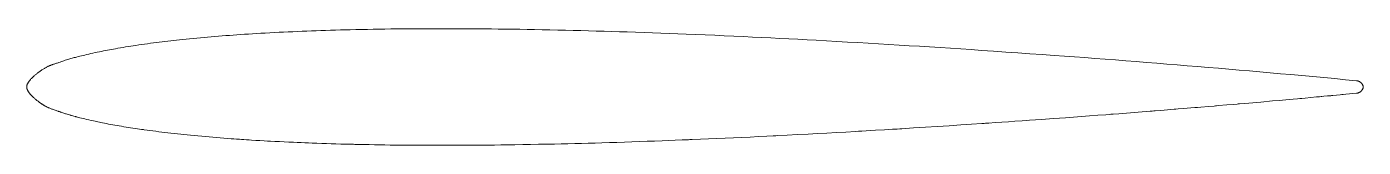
# Model space of a CAD drawing. Header units: millimetres. Extents: x 167.5 to 262.5, y 162.4 to 170.6.
import ezdxf

# ---------------------------------------------------------------- set-up
doc = ezdxf.new("R2010")
doc.units = ezdxf.units.MM
doc.layers.add('Geometries', color=7, linetype='Continuous')

msp = doc.modelspace()

# ---------------------------------------------------------------- linework, layer by layer
at = {"layer": 'Geometries', "linetype": 'Continuous', "lineweight": 13, "flags": 128}
for points in [[(262.028, 166.946), (261.248, 167.02), (260.469, 167.093), (259.689, 167.166), (258.909, 167.237), (258.129, 167.309), (257.35, 167.379), (256.614, 167.445), (255.879, 167.511), (255.143, 167.575), (254.408, 167.639), (253.672, 167.703), (252.937, 167.766), (252.201, 167.828), (251.465, 167.89), (250.729, 167.951), (249.994, 168.012), (249.271, 168.071), (248.548, 168.13), (247.825, 168.187), (247.103, 168.245), (246.366, 168.303), (245.63, 168.36), (244.894, 168.417), (244.158, 168.473), (243.422, 168.528), (242.699, 168.582), (241.976, 168.636), (241.252, 168.689), (240.529, 168.742), (239.668, 168.803), (238.807, 168.864), (237.946, 168.925), (237.085, 168.984), (236.224, 169.043), (235.362, 169.102), (234.626, 169.151), (233.889, 169.199), (233.152, 169.247), (232.415, 169.295), (231.678, 169.342), (230.955, 169.387), (230.231, 169.432), (229.507, 169.477), (228.783, 169.52), (228.045, 169.565), (227.306, 169.608), (226.568, 169.651), (225.829, 169.693), (225.09, 169.735), (224.351, 169.775), (223.612, 169.816), (222.966, 169.85), (222.319, 169.884), (221.673, 169.918), (221.026, 169.951), (220.38, 169.983), (219.733, 170.015), (219.086, 170.046), (218.44, 170.077), (217.762, 170.108), (217.084, 170.138), (216.407, 170.168), (215.729, 170.197), (215.051, 170.226), (214.374, 170.253), (213.775, 170.277), (213.176, 170.3), (212.577, 170.323), (211.978, 170.345), (211.379, 170.366), (210.781, 170.386), (210.182, 170.406), (209.633, 170.424), (209.083, 170.441), (208.534, 170.457), (207.985, 170.473), (207.436, 170.488), (206.887, 170.503), (206.338, 170.517), (205.789, 170.53), (205.239, 170.543), (204.69, 170.554), (204.141, 170.566), (203.592, 170.576), (203.074, 170.585), (202.556, 170.594), (202.038, 170.602), (201.52, 170.609), (201.002, 170.615), (200.531, 170.621), (200.061, 170.625), (199.59, 170.629), (199.119, 170.633), (198.648, 170.635), (198.177, 170.637), (197.706, 170.639), (197.275, 170.64), (196.843, 170.64), (196.412, 170.639), (195.98, 170.638), (195.548, 170.637), (195.117, 170.634), (194.685, 170.632), (194.253, 170.628), (193.822, 170.624), (193.39, 170.619), (192.959, 170.613), (192.527, 170.607), (192.12, 170.6), (191.713, 170.593), (191.306, 170.585), (190.899, 170.576), (190.493, 170.566), (190.143, 170.557), (189.794, 170.548), (189.444, 170.538), (189.095, 170.528), (188.745, 170.517), (188.396, 170.505), (188.067, 170.494), (187.737, 170.481), (187.408, 170.469), (187.079, 170.456), (186.749, 170.442), (186.42, 170.427), (186.091, 170.413), (185.761, 170.397), (185.432, 170.381), (185.103, 170.364), (184.78, 170.347), (184.457, 170.329), (184.133, 170.31), (183.81, 170.291), (183.536, 170.275), (183.262, 170.257), (182.988, 170.24), (182.714, 170.221), (182.44, 170.203), (182.166, 170.183), (181.907, 170.164), (181.649, 170.145), (181.391, 170.125), (181.133, 170.105), (180.875, 170.084), (180.617, 170.063), (180.359, 170.04), (180.101, 170.018), (179.843, 169.995), (179.585, 169.971), (179.332, 169.947), (179.078, 169.922), (178.825, 169.897), (178.572, 169.87), (178.364, 169.849), (178.155, 169.826), (177.947, 169.803), (177.738, 169.78), (177.53, 169.756), (177.325, 169.731), (177.121, 169.707), (176.916, 169.682), (176.712, 169.656), (176.503, 169.629), (176.295, 169.601), (176.087, 169.573), (175.879, 169.545), (175.67, 169.515), (175.462, 169.485), (175.254, 169.454), (175.073, 169.426), (174.891, 169.398), (174.709, 169.37), (174.528, 169.34), (174.346, 169.311), (174.165, 169.28), (173.983, 169.249), (173.802, 169.218), (173.66, 169.193), (173.518, 169.167), (173.375, 169.141), (173.233, 169.114), (173.091, 169.087), (172.95, 169.059), (172.808, 169.031), (172.666, 169.002), (172.514, 168.97), (172.361, 168.937), (172.209, 168.903), (172.056, 168.869), (171.904, 168.835), (171.752, 168.799), (171.633, 168.771), (171.514, 168.742), (171.395, 168.713), (171.275, 168.684), (171.156, 168.655), (171.037, 168.625), (170.958, 168.604), (170.878, 168.583), (170.798, 168.562), (170.719, 168.54), (170.64, 168.517), (170.562, 168.495), (170.484, 168.471), (170.407, 168.447), (170.33, 168.423), (170.239, 168.393), (170.148, 168.362), (170.056, 168.332), (169.965, 168.301), (169.874, 168.27), (169.782, 168.24), (169.726, 168.222), (169.67, 168.203), (169.614, 168.185), (169.559, 168.167), (169.503, 168.149), (169.447, 168.13), (169.392, 168.111), (169.337, 168.091), (169.298, 168.077), (169.26, 168.063), (169.221, 168.048), (169.183, 168.033), (169.145, 168.017), (169.108, 168.001), (169.071, 167.985), (169.035, 167.968), (168.998, 167.95), (168.957, 167.93), (168.917, 167.909), (168.876, 167.887), (168.836, 167.865), (168.796, 167.843), (168.756, 167.819), (168.717, 167.796), (168.678, 167.772), (168.629, 167.741), (168.58, 167.709), (168.532, 167.677), (168.484, 167.644), (168.437, 167.611), (168.394, 167.58), (168.352, 167.55), (168.31, 167.518), (168.268, 167.486), (168.226, 167.454), (168.186, 167.422), (168.146, 167.39), (168.106, 167.357), (168.067, 167.323), (168.028, 167.289), (167.99, 167.255), (167.952, 167.22), (167.915, 167.185), (167.886, 167.156), (167.858, 167.128), (167.83, 167.099), (167.802, 167.07), (167.779, 167.044), (167.756, 167.019), (167.734, 166.993), (167.712, 166.966), (167.691, 166.939), (167.67, 166.912), (167.654, 166.89), (167.638, 166.868), (167.623, 166.845), (167.608, 166.822), (167.594, 166.799), (167.581, 166.775), (167.57, 166.755), (167.56, 166.735), (167.55, 166.714), (167.541, 166.693), (167.534, 166.677), (167.528, 166.66), (167.523, 166.643), (167.518, 166.626), (167.514, 166.611), (167.51, 166.596), (167.507, 166.58), (167.505, 166.565), (167.503, 166.549), (167.501, 166.533), (167.5, 166.518), (167.5, 166.502)], [(262.029, 166.058), (261.267, 165.985), (261.08, 165.968), (261.033, 165.963), (260.986, 165.959), (260.856, 165.947), (260.329, 165.897), (260.237, 165.889), (260.191, 165.884), (260.108, 165.877), (259.961, 165.863), (259.698, 165.839), (259.55, 165.825), (259.505, 165.821), (259.39, 165.81), (259.186, 165.791), (258.359, 165.716), (258.123, 165.694), (257.981, 165.681), (257.816, 165.666), (257.521, 165.64), (256.994, 165.592), (256.524, 165.55), (256.054, 165.509), (255.214, 165.435), (254.373, 165.361), (253.703, 165.303), (253.61, 165.296), (253.527, 165.288), (253.267, 165.266), (252.804, 165.227), (252.213, 165.177), (252.068, 165.164), (252.004, 165.159), (251.902, 165.15), (251.488, 165.116), (250.961, 165.072), (250.729, 165.053), (250.627, 165.044), (250.582, 165.041), (250.532, 165.036), (249.703, 164.968), (249.339, 164.939), (249.178, 164.926), (249.108, 164.92), (249.061, 164.916), (248.59, 164.878), (248.119, 164.841), (247.705, 164.808), (247.603, 164.799), (247.505, 164.792), (247.364, 164.78), (246.791, 164.735), (245.962, 164.671), (245.134, 164.607), (244.725, 164.575), (244.567, 164.563), (244.496, 164.558), (244.21, 164.536), (243.629, 164.492), (243.047, 164.448), (242.191, 164.384), (241.335, 164.321), (240.478, 164.259), (239.622, 164.197), (238.766, 164.137), (238.548, 164.121), (238.257, 164.101), (237.737, 164.064), (237.272, 164.032), (236.808, 164), (236.344, 163.969), (235.879, 163.937), (235.651, 163.922), (235.547, 163.915), (235.387, 163.904), (234.646, 163.855), (233.906, 163.806), (233.064, 163.751), (232.223, 163.697), (231.381, 163.643), (230.54, 163.591), (229.71, 163.539), (229.548, 163.529), (229.368, 163.518), (229.046, 163.499), (228.473, 163.464), (227.821, 163.426), (227.169, 163.387), (226.848, 163.369), (226.707, 163.361), (226.625, 163.356), (226.399, 163.343), (225.726, 163.305), (225.052, 163.267), (224.379, 163.23), (223.705, 163.194), (223.032, 163.158), (222.291, 163.119), (221.55, 163.081), (220.898, 163.047), (220.737, 163.039), (220.661, 163.036), (220.55, 163.03), (220.099, 163.008), (219.506, 162.979), (218.914, 162.95), (218.321, 162.922), (217.728, 162.895), (217.135, 162.868), (216.552, 162.842), (215.97, 162.817), (215.387, 162.793), (214.805, 162.769), (214.631, 162.762), (214.541, 162.758), (214.38, 162.752), (214.093, 162.74), (213.58, 162.72), (213.123, 162.702), (212.665, 162.685), (212.129, 162.665), (211.592, 162.645), (211.056, 162.626), (210.52, 162.608), (209.984, 162.589), (209.447, 162.572), (208.911, 162.555), (208.375, 162.539), (207.893, 162.525), (207.412, 162.512), (206.93, 162.499), (206.448, 162.487), (205.967, 162.475), (205.485, 162.464), (205.003, 162.454), (204.441, 162.442), (203.879, 162.431), (203.317, 162.421), (202.755, 162.411), (202.193, 162.402), (201.631, 162.394), (201.19, 162.388), (200.748, 162.383), (200.306, 162.378), (199.865, 162.373), (199.423, 162.37), (198.981, 162.366), (198.604, 162.364), (198.226, 162.362), (197.848, 162.361), (197.47, 162.36), (197.093, 162.36), (196.722, 162.36), (196.351, 162.361), (195.98, 162.363), (195.609, 162.364), (195.23, 162.367), (194.852, 162.369), (194.473, 162.372), (194.094, 162.375), (193.716, 162.379), (193.337, 162.383), (192.959, 162.388), (192.588, 162.394), (192.217, 162.4), (191.846, 162.407), (191.475, 162.414), (191.148, 162.421), (190.822, 162.428), (190.732, 162.431), (190.694, 162.431), (190.63, 162.433), (190.518, 162.436), (190.171, 162.444), (189.824, 162.454), (189.477, 162.463), (189.139, 162.473), (188.802, 162.484), (188.465, 162.495), (188.128, 162.506), (187.791, 162.519), (187.526, 162.529), (187.261, 162.539), (186.996, 162.55), (186.732, 162.562), (186.467, 162.573), (186.136, 162.589), (185.805, 162.604), (185.474, 162.621), (185.143, 162.637), (184.817, 162.654), (184.772, 162.657), (184.735, 162.659), (184.609, 162.665), (184.383, 162.678), (184.078, 162.695), (183.773, 162.713), (183.468, 162.732), (183.322, 162.741), (183.225, 162.747), (183.123, 162.754), (182.94, 162.766), (182.777, 162.777), (182.614, 162.788), (182.42, 162.801), (182.226, 162.815), (182.033, 162.83), (181.773, 162.85), (181.513, 162.87), (181.254, 162.891), (180.994, 162.912), (180.729, 162.934), (180.464, 162.957), (180.2, 162.98), (179.935, 163.003), (179.67, 163.027), (179.405, 163.052), (179.141, 163.078), (178.909, 163.101), (178.678, 163.124), (178.447, 163.148), (178.216, 163.173), (177.985, 163.198), (177.753, 163.225), (177.523, 163.251), (177.311, 163.277), (177.099, 163.303), (176.888, 163.329), (176.676, 163.356), (176.465, 163.383), (176.253, 163.411), (176.054, 163.437), (175.856, 163.464), (175.801, 163.472), (175.798, 163.472), (175.795, 163.473), (175.792, 163.473), (175.789, 163.473), (175.786, 163.474), (175.783, 163.474), (175.781, 163.474), (175.78, 163.475), (175.77, 163.476), (175.732, 163.481), (175.663, 163.491), (175.524, 163.511), (175.384, 163.531), (175.219, 163.555), (175.053, 163.58), (174.887, 163.606), (174.726, 163.631), (174.565, 163.657), (174.404, 163.684), (174.243, 163.71), (174.082, 163.737), (173.92, 163.765), (173.759, 163.793), (173.612, 163.819), (173.464, 163.845), (173.317, 163.872), (173.17, 163.9), (173.023, 163.928), (172.876, 163.957), (172.771, 163.979), (172.667, 164), (172.562, 164.022), (172.458, 164.045), (172.354, 164.068), (172.249, 164.091), (172.086, 164.128), (171.922, 164.166), (171.758, 164.203), (171.635, 164.232), (171.513, 164.261), (171.39, 164.291), (171.267, 164.321), (171.159, 164.347), (171.052, 164.375), (170.999, 164.389), (170.997, 164.389), (170.994, 164.39), (170.992, 164.39), (170.99, 164.391), (170.989, 164.391), (170.988, 164.392), (170.982, 164.393), (170.973, 164.395), (170.936, 164.405), (170.855, 164.427), (170.774, 164.449), (170.693, 164.472), (170.633, 164.488), (170.632, 164.489), (170.63, 164.489), (170.629, 164.49), (170.628, 164.49), (170.627, 164.49), (170.625, 164.491), (170.623, 164.491), (170.61, 164.495), (170.587, 164.502), (170.546, 164.514), (170.462, 164.538), (170.379, 164.564), (170.312, 164.584), (170.283, 164.594), (170.28, 164.595), (170.276, 164.596), (170.273, 164.597), (170.27, 164.598), (170.266, 164.599), (170.264, 164.6), (170.263, 164.6), (170.216, 164.615), (170.133, 164.642), (170.059, 164.667), (169.986, 164.692), (169.941, 164.708), (169.921, 164.715), (169.918, 164.716), (169.915, 164.718), (169.911, 164.719), (169.908, 164.72), (169.907, 164.72), (169.875, 164.732), (169.819, 164.752), (169.762, 164.772), (169.737, 164.78), (169.73, 164.783), (169.729, 164.783), (169.728, 164.783), (169.726, 164.784), (169.725, 164.784), (169.724, 164.785), (169.722, 164.785), (169.721, 164.786), (169.703, 164.792), (169.642, 164.813), (169.581, 164.833), (169.52, 164.854), (169.459, 164.875), (169.397, 164.896), (169.336, 164.918), (169.285, 164.936), (169.234, 164.955), (169.184, 164.974), (169.134, 164.994), (169.094, 165.01), (169.056, 165.027), (169.017, 165.044), (168.979, 165.061), (168.945, 165.078), (168.911, 165.094), (168.877, 165.111), (168.844, 165.128), (168.811, 165.146), (168.779, 165.165), (168.747, 165.184), (168.715, 165.203), (168.69, 165.219), (168.664, 165.236), (168.638, 165.254), (168.612, 165.271), (168.585, 165.289), (168.558, 165.308), (168.53, 165.327), (168.522, 165.333), (168.52, 165.333), (168.52, 165.334), (168.519, 165.334), (168.519, 165.335), (168.518, 165.335), (168.512, 165.339), (168.501, 165.347), (168.482, 165.36), (168.448, 165.384), (168.413, 165.409), (168.378, 165.435), (168.343, 165.461), (168.308, 165.488), (168.268, 165.518), (168.228, 165.549), (168.194, 165.576), (168.178, 165.589), (168.177, 165.59), (168.175, 165.591), (168.173, 165.593), (168.172, 165.594), (168.17, 165.596), (168.167, 165.598), (168.164, 165.6), (168.123, 165.634), (168.083, 165.668), (168.043, 165.703), (168.013, 165.728), (168.001, 165.74), (167.999, 165.741), (167.997, 165.743), (167.996, 165.744), (167.995, 165.745), (167.994, 165.746), (167.974, 165.764), (167.945, 165.791), (167.916, 165.818), (167.887, 165.846), (167.86, 165.874), (167.845, 165.889), (167.843, 165.891), (167.842, 165.892), (167.84, 165.894), (167.839, 165.895), (167.838, 165.896), (167.838, 165.896), (167.837, 165.897), (167.836, 165.898), (167.826, 165.909), (167.808, 165.928), (167.785, 165.953), (167.775, 165.964), (167.771, 165.968), (167.771, 165.969), (167.77, 165.969), (167.77, 165.97), (167.769, 165.97), (167.769, 165.971), (167.768, 165.972), (167.768, 165.972), (167.748, 165.995), (167.728, 166.018), (167.709, 166.042), (167.69, 166.066), (167.671, 166.091), (167.655, 166.113), (167.654, 166.115), (167.652, 166.117), (167.651, 166.119), (167.649, 166.121), (167.648, 166.123), (167.646, 166.126), (167.645, 166.127), (167.644, 166.128), (167.632, 166.146), (167.621, 166.163), (167.608, 166.184), (167.596, 166.204), (167.584, 166.224), (167.573, 166.244), (167.563, 166.264), (167.554, 166.284), (167.545, 166.303), (167.537, 166.323), (167.53, 166.342), (167.523, 166.362), (167.519, 166.376), (167.515, 166.391), (167.511, 166.406), (167.508, 166.421), (167.507, 166.429), (167.506, 166.43), (167.506, 166.432), (167.506, 166.434), (167.505, 166.436), (167.505, 166.438), (167.505, 166.44), (167.503, 166.451), (167.502, 166.462), (167.501, 166.475), (167.5, 166.489), (167.5, 166.502)], [(262.5, 166.502), (262.498, 166.519), (262.495, 166.536), (262.491, 166.553), (262.487, 166.57), (262.482, 166.587), (262.476, 166.603), (262.47, 166.619), (262.462, 166.637), (262.454, 166.654), (262.445, 166.671), (262.435, 166.688), (262.425, 166.704), (262.414, 166.72), (262.403, 166.735), (262.391, 166.75), (262.378, 166.765), (262.365, 166.779), (262.352, 166.792), (262.338, 166.805), (262.324, 166.818), (262.309, 166.83), (262.294, 166.842), (262.278, 166.853), (262.262, 166.864), (262.246, 166.874), (262.229, 166.883), (262.212, 166.892), (262.195, 166.9), (262.177, 166.908), (262.16, 166.915), (262.141, 166.922), (262.123, 166.927), (262.104, 166.932), (262.085, 166.937), (262.066, 166.941), (262.047, 166.944), (262.028, 166.946)], [(262.029, 166.058), (262.046, 166.06), (262.064, 166.062), (262.081, 166.065), (262.098, 166.069), (262.115, 166.074), (262.132, 166.079), (262.149, 166.084), (262.167, 166.091), (262.185, 166.098), (262.202, 166.106), (262.22, 166.115), (262.237, 166.124), (262.253, 166.134), (262.27, 166.144), (262.286, 166.155), (262.301, 166.167), (262.316, 166.179), (262.331, 166.191), (262.345, 166.204), (262.358, 166.217), (262.371, 166.231), (262.384, 166.245), (262.397, 166.26), (262.408, 166.275), (262.419, 166.291), (262.43, 166.307), (262.44, 166.323), (262.449, 166.339), (262.457, 166.356), (262.465, 166.373), (262.472, 166.388), (262.477, 166.404), (262.483, 166.42), (262.487, 166.436), (262.491, 166.452), (262.495, 166.468), (262.498, 166.485), (262.5, 166.502)]]:
    msp.add_lwpolyline(points, dxfattribs=at)

doc.saveas('drawing.dxf')
